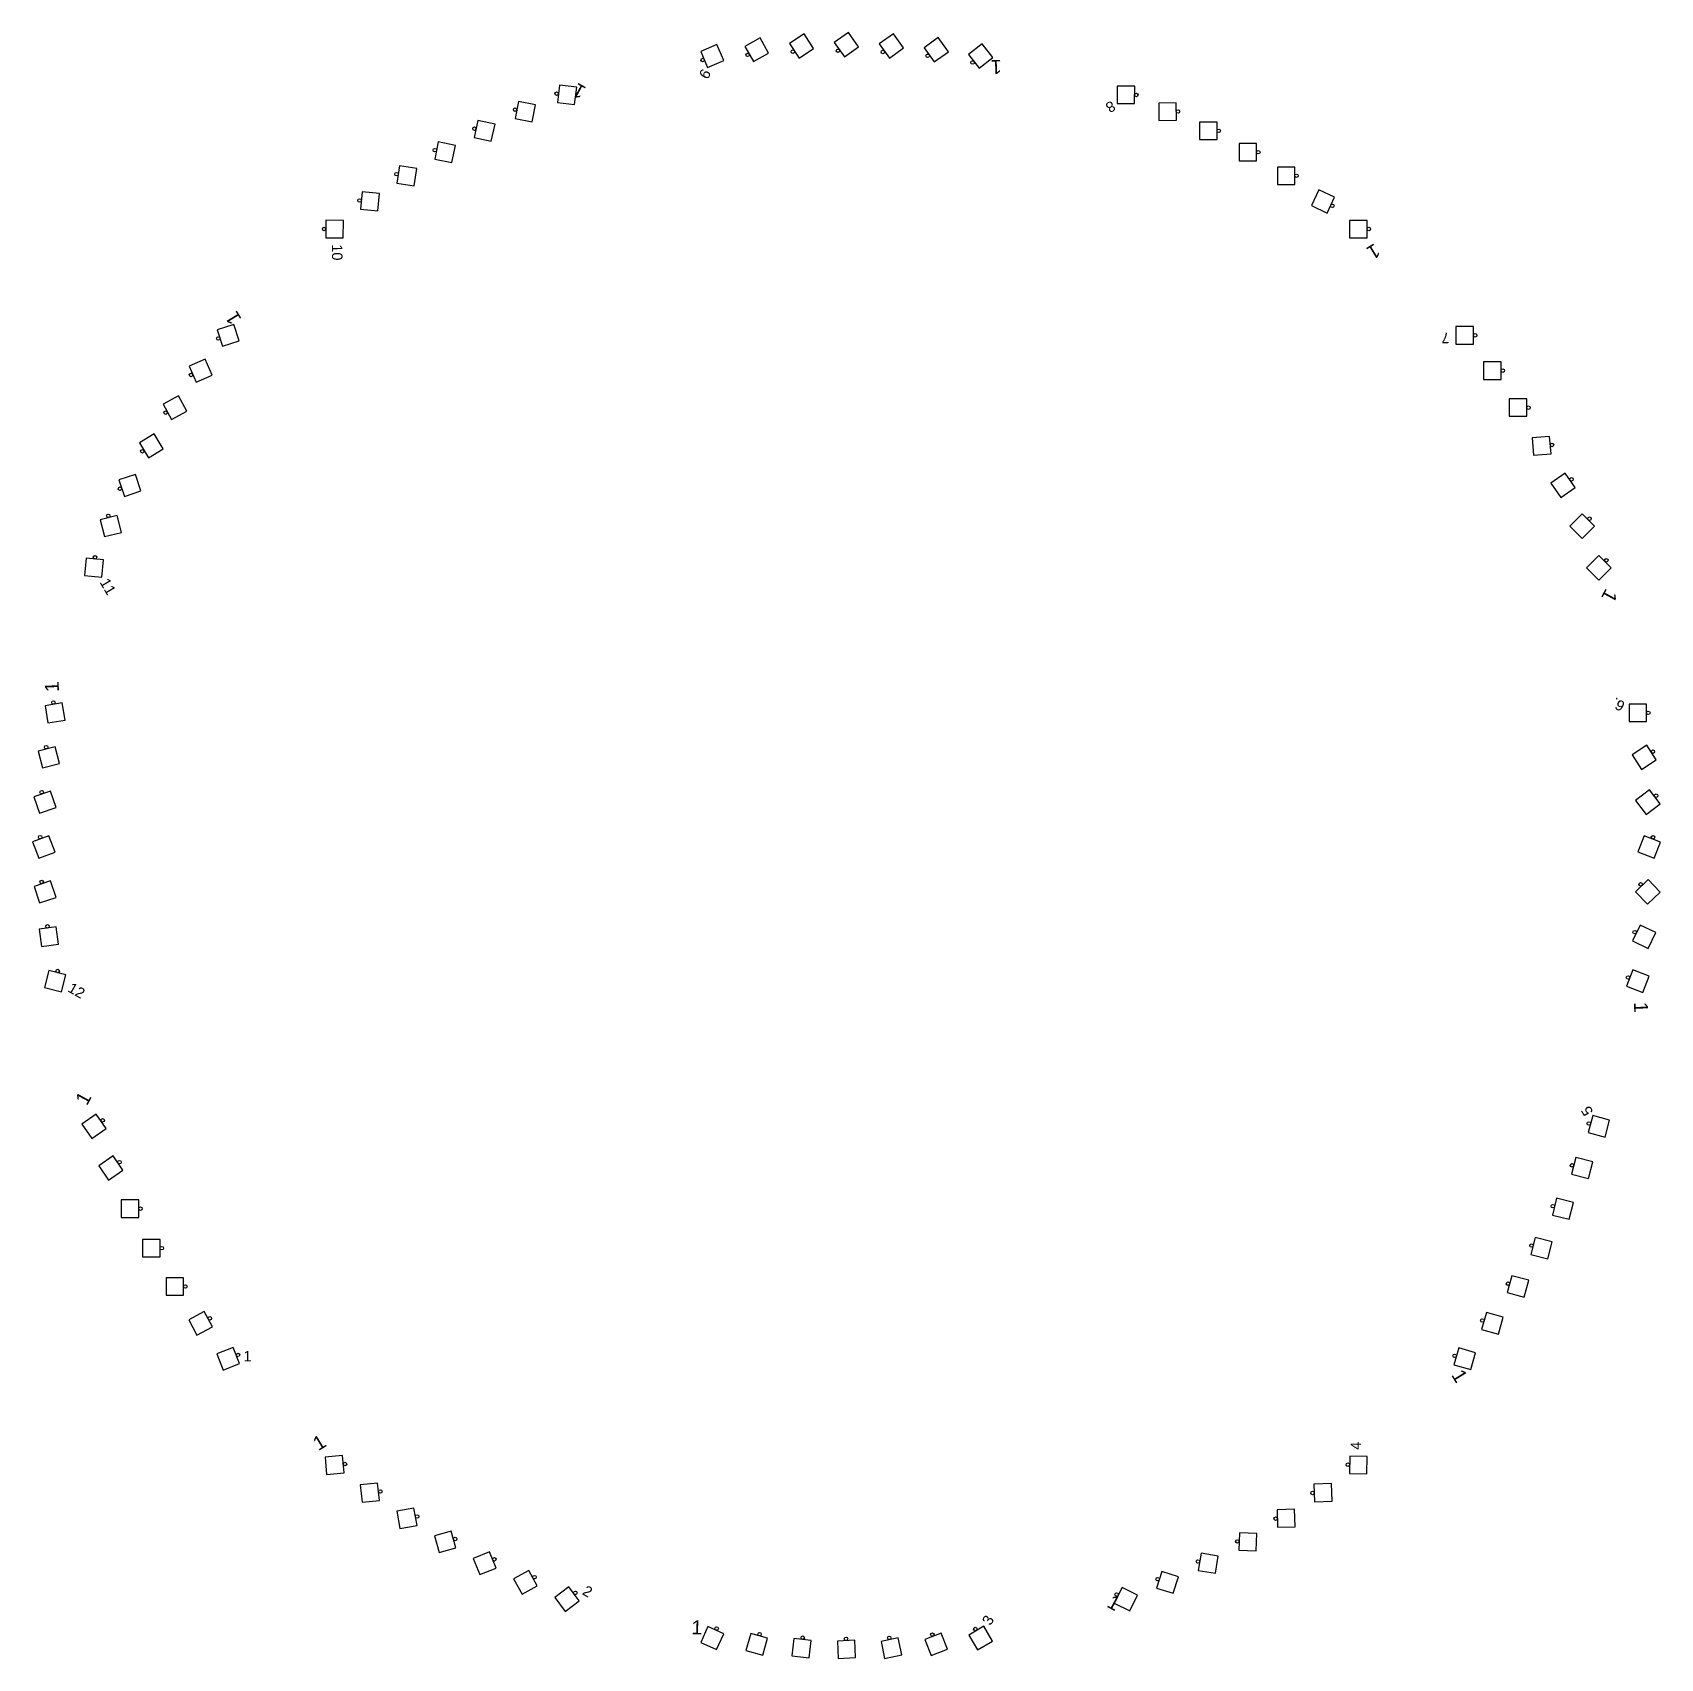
# Model space of a CAD drawing. Extents: x -280 to 280, y -279 to 280.
import ezdxf

# ---------------------------------------------------------------- set-up
doc = ezdxf.new("R2010")
doc.units = 0
doc.header["$MEASUREMENT"] = 0
doc.layers.get('0').update_dxf_attribs({"linetype": 'CONTINUOUS'})
doc.layers.add('EVERYTHING', color=7, linetype='CONTINUOUS')
doc.styles.get("Standard").update_dxf_attribs({"font": 'ARIAL.TTF'})

msp = doc.modelspace()

# ---------------------------------------------------------------- linework, layer by layer
at = {"layer": 'EVERYTHING', "color": 0}
for points in [[(0.72, 280.18), (-4.18, 276.72), (-0.72, 271.82), (4.18, 275.28)], [(-44.55, 276.04), (-50.08, 273.71), (-47.75, 268.18), (-42.22, 270.51)], [(-29.72, 278.36), (-34.94, 275.4), (-31.98, 270.18), (-26.76, 273.14)], [(-14.6, 279.73), (-19.61, 276.42), (-16.3, 271.41), (-11.29, 274.72)], [(16.15, 279.75), (11.27, 276.27), (14.75, 271.39), (19.63, 274.87)], [(31.55, 278.45), (26.67, 274.97), (30.15, 270.09), (35.03, 273.57)], [(46.65, 276.32), (41.94, 272.61), (45.65, 267.9), (50.36, 271.61)], [(-92.76, 261.35), (-98.71, 262.06), (-99.42, 256.11), (-93.47, 255.4)], [(93.08, 255.74), (99.08, 255.72), (99.1, 261.72), (93.1, 261.74)], [(-106.9, 255.32), (-112.79, 256.47), (-113.94, 250.58), (-108.05, 249.43)], [(107.46, 249.91), (113.46, 249.99), (113.38, 255.99), (107.38, 255.91)], [(-120.84, 248.66), (-126.7, 249.94), (-127.98, 244.08), (-122.12, 242.8)], [(121.41, 243.37), (127.41, 243.37), (127.41, 249.37), (121.41, 249.37)], [(-134.47, 241.37), (-140.35, 242.55), (-141.53, 236.67), (-135.65, 235.49)], [(135, 236.02), (141, 236.02), (141, 242.02), (135, 242.02)], [(-147.74, 233.42), (-153.66, 234.34), (-154.58, 228.42), (-148.66, 227.5)], [(148.16, 227.92), (154.16, 227.92), (154.16, 233.92), (148.16, 233.92)], [(-160.59, 224.82), (-166.57, 225.36), (-167.11, 219.38), (-161.13, 218.84)], [(159.85, 220.67), (165.28, 218.1), (167.85, 223.53), (162.42, 226.1)], [(-172.99, 215.55), (-178.99, 215.61), (-179.05, 209.61), (-173.05, 209.55)], [(173.02, 209.58), (179.02, 209.58), (179.02, 215.58), (173.02, 215.58)], [(-210.65, 179.8), (-216.36, 177.95), (-214.51, 172.24), (-208.8, 174.09)], [(209.58, 173.02), (215.58, 173.02), (215.58, 179.02), (209.58, 179.02)], [(-220.56, 167.8), (-226.05, 165.39), (-223.64, 159.9), (-218.15, 162.31)], [(219.1, 160.85), (225.1, 160.85), (225.1, 166.85), (219.1, 166.85)], [(-229.73, 155.23), (-234.99, 152.35), (-232.11, 147.09), (-226.85, 149.97)], [(227.92, 148.16), (233.92, 148.16), (233.92, 154.16), (227.92, 154.16)], [(-238, 142.12), (-243.14, 139.02), (-240.04, 133.88), (-234.9, 136.98)], [(236.28, 134.76), (242.26, 135.26), (241.76, 141.24), (235.78, 140.74)], [(-244.47, 128.2), (-250.16, 126.31), (-248.27, 120.62), (-242.58, 122.51)], [(245.66, 120.23), (250.55, 123.7), (247.08, 128.59), (242.19, 125.12)], [(-249.3, 108.25), (-250.78, 114.07), (-256.6, 112.59), (-255.12, 106.77)], [(252.94, 106.18), (257.19, 110.41), (252.96, 114.66), (248.71, 110.43)], [(-256, 92.84), (-255.48, 98.82), (-261.46, 99.34), (-261.98, 93.36)], [(258.73, 91.85), (262.97, 96.09), (258.73, 100.33), (254.49, 96.09)], [(-268.66, 43.68), (-269.64, 49.6), (-275.56, 48.62), (-274.58, 42.7)], [(269.11, 43.15), (275.11, 43.15), (275.11, 49.15), (269.11, 49.15)], [(-270.61, 28.71), (-272.13, 34.51), (-277.93, 32.99), (-276.41, 27.19)], [(273.36, 26.71), (278.41, 29.94), (275.18, 34.99), (270.13, 31.76)], [(-271.76, 13.58), (-273.7, 19.26), (-279.38, 17.32), (-277.44, 11.64)], [(275.03, 11.24), (279.78, 14.91), (276.11, 19.66), (271.36, 15.99)], [(-272.13, -1.74), (-274.26, 3.87), (-279.87, 1.74), (-277.74, -3.87)], [(277.7, -3.89), (279.89, 1.7), (274.3, 3.89), (272.11, -1.7)], [(-271.78, -17.35), (-273.67, -11.66), (-279.36, -13.55), (-277.47, -19.24)], [(279.81, -15.54), (275.66, -11.21), (271.33, -15.36), (275.48, -19.69)], [(-270.9, -33.42), (-271.7, -27.48), (-277.64, -28.28), (-276.84, -34.22)], [(278.28, -29.46), (272.88, -26.84), (270.26, -32.24), (275.66, -34.86)], [(-269.95, -49.8), (-268.46, -43.99), (-274.27, -42.5), (-275.76, -48.31)], [(275.97, -44.39), (270.35, -42.29), (268.25, -47.91), (273.87, -50.01)], [(-259.49, -100.26), (-254.56, -96.85), (-257.97, -91.92), (-262.9, -95.33)], [(262.42, -93.99), (256.63, -92.4), (255.04, -98.19), (260.83, -99.78)], [(-253.74, -114.59), (-248.78, -111.21), (-252.16, -106.25), (-257.12, -109.63)], [(256.6, -108.26), (250.79, -106.77), (249.3, -112.58), (255.11, -114.07)], [(-249.37, -127.41), (-243.37, -127.41), (-243.37, -121.41), (-249.37, -121.41)], [(250.01, -122.23), (244.19, -120.77), (242.73, -126.59), (248.55, -128.05)], [(-242.02, -141), (-236.02, -141), (-236.02, -135), (-242.02, -135)], [(242.67, -135.84), (236.86, -134.35), (235.37, -140.16), (241.18, -141.65)], [(-233.92, -154.16), (-227.92, -154.16), (-227.92, -148.16), (-233.92, -148.16)], [(234.6, -149.05), (228.81, -147.48), (227.24, -153.27), (233.03, -154.84)], [(-223.33, -167.91), (-218.04, -165.08), (-220.87, -159.79), (-226.16, -162.62)], [(225.8, -161.78), (220.03, -160.15), (218.4, -165.92), (224.17, -167.55)], [(-214.28, -179.91), (-208.69, -177.72), (-210.88, -172.13), (-216.47, -174.32)], [(216.28, -173.95), (210.51, -172.32), (208.88, -178.09), (214.65, -179.72)], [(-178.74, -215.84), (-172.76, -215.3), (-173.3, -209.32), (-179.28, -209.86)], [(179.1, -209.66), (173.1, -209.5), (172.94, -215.5), (178.94, -215.66)], [(-166.49, -225.42), (-160.53, -224.74), (-161.21, -218.78), (-167.17, -219.46)], [(166.73, -218.99), (160.74, -219.22), (160.97, -225.21), (166.96, -224.98)], [(-153.58, -234.41), (-147.67, -233.34), (-148.74, -227.43), (-154.65, -228.5)], [(154.07, -227.83), (148.07, -228.01), (148.25, -234.01), (154.25, -233.83)], [(-140.09, -242.71), (-134.31, -241.11), (-135.91, -235.33), (-141.69, -236.93)], [(141.13, -236.15), (135.13, -235.89), (134.87, -241.89), (140.87, -242.15)], [(-126.06, -250.28), (-120.5, -248.02), (-122.76, -242.46), (-128.32, -244.72)], [(127.85, -243.89), (121.93, -242.93), (120.97, -248.85), (126.89, -249.81)], [(-111.57, -257.03), (-106.34, -254.1), (-109.27, -248.87), (-114.5, -251.8)], [(114.19, -251), (108.47, -249.18), (106.65, -254.9), (112.37, -256.72)], [(-96.68, -262.93), (-91.89, -259.32), (-95.5, -254.53), (-100.29, -258.14)], [(100.12, -257.4), (94.76, -254.7), (92.06, -260.06), (97.42, -262.76)], [(-44.67, -276.09), (-42.17, -270.63), (-47.63, -268.13), (-50.13, -273.59)], [(50.26, -273.15), (47.19, -268), (42.04, -271.07), (45.11, -276.22)], [(-28.77, -277.97), (-27.15, -272.19), (-32.93, -270.57), (-34.55, -276.35)], [(-12.82, -278.9), (-12.12, -272.94), (-18.08, -272.24), (-18.78, -278.2)], [(3.13, -278.86), (2.86, -272.87), (-3.13, -273.14), (-2.86, -279.13)], [(19, -277.89), (17.77, -272.02), (11.9, -273.25), (13.13, -279.12)], [(34.74, -275.97), (32.55, -270.38), (26.96, -272.57), (29.15, -278.16)]]:
    msp.add_lwpolyline(points, close=True, dxfattribs=at)
for centre in [(-2.94, 273.92), (-49.47, 270.71), (-33.98, 272.49), (-18.45, 273.58), (12.52, 273.48), (27.92, 272.18), (43.32, 269.88), (-99.66, 259.16), (99.69, 258.72), (-113.95, 253.64), (114.02, 253), (-127.93, 247.14), (128.01, 246.37), (-141.53, 239.73), (141.6, 239.02), (-154.72, 231.47), (154.76, 230.92), (-167.44, 222.42), (167.1, 220.56), (-179.62, 212.62), (179.62, 212.58), (-216.01, 174.91), (216.18, 176.02), (-225.4, 162.4), (225.7, 163.85), (234.52, 151.16), (-234.08, 149.43), (-242.1, 136.14), (242.61, 138.3), (-249.79, 123.27), (249.3, 126.5), (-253.84, 113.91), (255.5, 112.96), (-258.42, 99.68), (261.28, 98.63), (-272.7, 49.7), (275.71, 46.15), (-275.18, 34.33), (277.3, 32.79), (-276.73, 18.86), (278.42, 17.65), (-277.27, 3.37), (277.32, 3.35), (-276.71, -12.03), (273.08, -12.85), (-274.75, -27.28), (271.03, -29.28), (-271.21, -42.66), (268.74, -44.89), (-255.77, -94.04), (255.26, -95.13), (-249.98, -108.39), (249.46, -109.52), (242.88, -123.53), (-242.77, -124.41), (-235.42, -138), (235.53, -137.1), (-227.32, -151.16), (227.44, -150.22), (-218.92, -162.15), (218.64, -162.87), (-209.23, -174.71), (209.12, -175.04), (-172.43, -212.26), (172.42, -212.48), (-160.27, -221.69), (160.25, -222.24), (-147.62, -230.28), (147.56, -231.03), (-134.53, -238.06), (134.4, -238.87), (-121.07, -245.02), (120.86, -245.79), (-107.28, -251.19), (106.99, -251.86), (-93.21, -256.57), (92.88, -257.11), (-44.65, -268.84), (44.3, -269.02), (-29.88, -270.8), (-15.03, -271.99), (-0.16, -272.4), (14.71, -272.05), (29.54, -270.92)]:
    msp.add_circle(centre, 0.6, dxfattribs=at)

# ---------------------------------------------------------------- texts
at = {"color": 0}
for s, height, rotation, p in [('1', 4.8, 181.52, (53.35, 270.79)), ('9', 3.6, 240.35, (-49.54, 268.05)), ('1', 4.8, 151.52, (-89.19, 261.19)), ('8', 3.6, 210.35, (91.12, 256.9)), ('1', 4.8, 211.52, (181.6, 207.84)), ('10', 3.6, 270.35, (-176.93, 207.36)), ('1', 4.8, 121.52, (-207.84, 181.6)), ('7', 3.6, 180.35, (207.36, 176.93)), ('11', 3.6, 300.35, (-256.9, 91.12)), ('1', 4.8, 241.52, (261.19, 89.19)), ('1', 4.8, 91.52, (-270.79, 53.35)), ('6.', 3.6, 150.35, (268.05, 49.54)), ('12', 3.6, 330.35, (-268.05, -49.54)), ('1', 4.8, 271.52, (270.79, -53.35)), ('1', 4.8, 61.52, (-261.19, -89.19)), ('5', 3.6, 120.35, (256.9, -91.12)), ('1', 3.6, 359.65, (-207.36, -176.93)), ('1', 4.8, 301.52, (207.84, -181.6)), ('1', 4.8, 31.52, (-181.6, -207.84)), ('4', 3.6, 90.35, (176.93, -207.36)), ('2', 3.6, 329.65, (-91.12, -256.9)), ('1', 4.8, 331.52, (89.19, -261.19)), ('1', 4.8, 358.48, (-53.35, -270.79)), ('3', 3.6, 60.35, (49.54, -268.05))]:
    msp.add_text(s, height=height, rotation=rotation, dxfattribs=at).set_placement(p)

doc.saveas('drawing.dxf')
